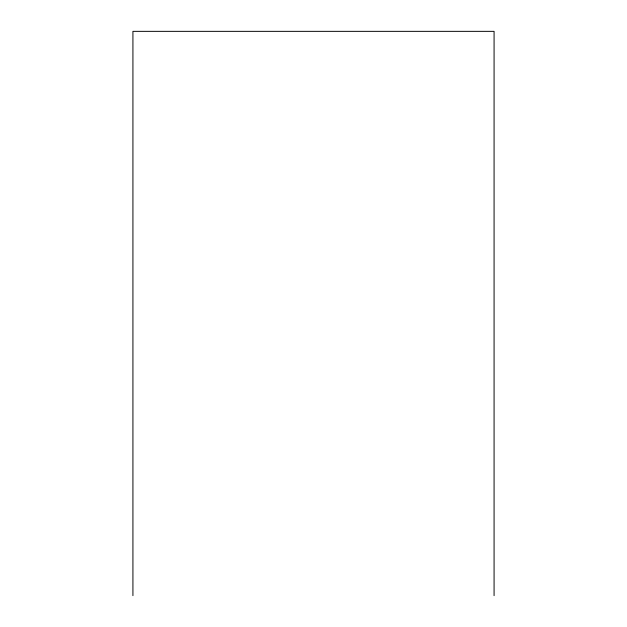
<?xml version="1.0" encoding="UTF-8"?>
<svg xmlns="http://www.w3.org/2000/svg" width="627" height="627" viewBox="0 0 627 627"><rect width="100%" height="100%" fill="white"/><g stroke="black" fill="none" stroke-linecap="round" stroke-linejoin="round"><path stroke-width="0.94" d="M494.076 595.65L494.076 31.35L132.924 31.35L132.924 595.65"/></g></svg>
